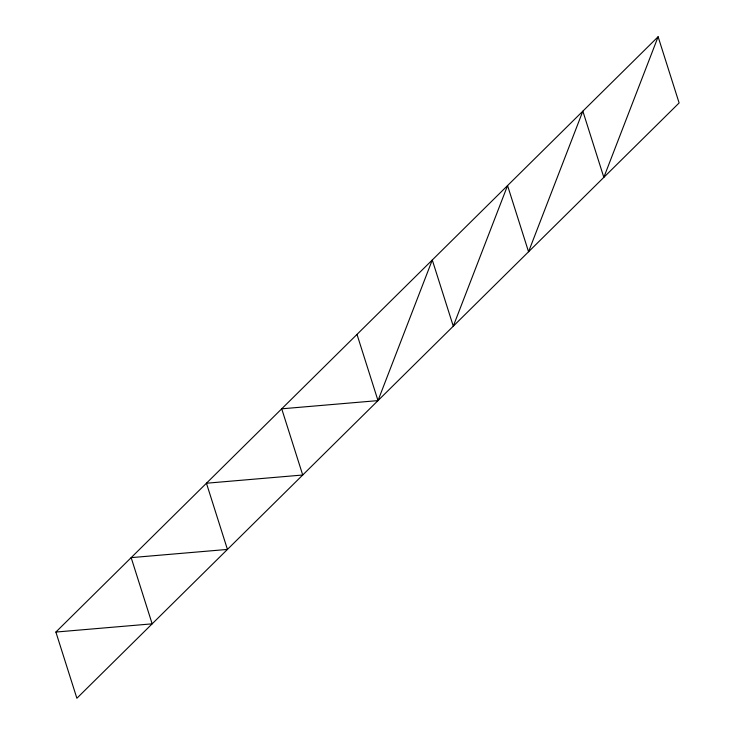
<?xml version="1.0" encoding="UTF-8"?>
<svg xmlns="http://www.w3.org/2000/svg" width="735" height="735" viewBox="0 0 735 735"><rect width="100%" height="100%" fill="white"/><g stroke="black" fill="none" stroke-linecap="round" stroke-linejoin="round"><path stroke-width="1.1" d="M55.878 632.054L152.154 623.84L131.161 557.635L227.437 549.422L206.443 483.226L302.719 475.012L281.716 408.816L378.001 400.603L432.281 259.988L453.284 326.184L507.563 185.578L528.557 251.774L582.846 111.16L603.839 177.365L658.119 36.75L679.122 102.946L76.881 698.25L55.878 632.054L658.119 36.75M356.999 334.397L378.001 400.603"/></g></svg>
